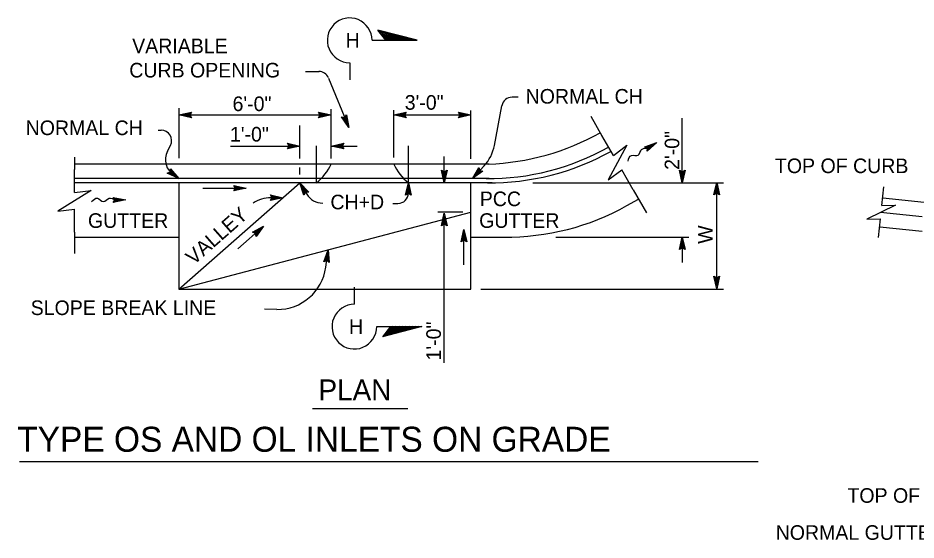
# Model space of a CAD drawing. Extents: x -894 to 866, y -476 to 714.
# Drawn here: x -373.6 to 56.9, y -84.7 to 165.6 of the extents above; entities that cross this region are included whole.
import ezdxf

# ---------------------------------------------------------------- set-up
doc = ezdxf.new("R2010")
doc.units = 0
for name, color, linetype in [('22 Misc Cnst Det', 7, 'Continuous'), ('56 Stage 3 Anno', 7, 'Continuous'), ('57 Undefined', 7, 'Continuous'), ('60 Nongeo Data', 7, 'Continuous')]:
    doc.layers.add(name, color=color, linetype=linetype)

msp = doc.modelspace()

# ---------------------------------------------------------------- linework, layer by layer
at = {"layer": '22 Misc Cnst Det'}
for p, q in [((-182.2035, 154.851), (-201.1511, 159.6828)), ((-197.2376, 154.851), (-201.1511, 159.6828)), ((-183.7619, 154.851), (-200.7453, 159.1818)), ((-185.3182, 154.851), (-200.3403, 158.6816)), ((-186.8767, 154.851), (-199.9346, 158.1806)), ((-188.4341, 154.851), (-199.5292, 157.68)), ((-189.9926, 154.851), (-199.1231, 157.179)), ((-191.5518, 154.851), (-198.7181, 156.6784)), ((-193.1103, 154.851), (-198.3119, 156.1774)), ((-194.6685, 154.851), (-197.9066, 155.6767)), ((-196.2269, 154.851), (-197.5008, 155.1757)), ((-203.9085, 154.851), (-182.2035, 154.851)), ((-214.6237, 144.1354), (-214.6237, 135.9844)), ((-212.3736, 28.3379), (-212.3736, 36.4889)), ((-201.6584, 17.6223), (-179.9534, 17.6223)), ((-179.9534, 17.6223), (-198.901, 12.7904)), ((-194.9875, 17.6223), (-198.901, 12.7904)), ((-181.5096, 17.6223), (-198.4956, 13.291)), ((-183.0681, 17.6223), (-198.0903, 13.7916)), ((-184.6266, 17.6223), (-197.6845, 14.2926)), ((-186.184, 17.6223), (-197.2791, 14.7933)), ((-187.7425, 17.6223), (-196.873, 15.2943)), ((-189.3018, 17.6223), (-196.468, 15.7949)), ((-190.8603, 17.6223), (-196.0619, 16.2959)), ((-192.4184, 17.6223), (-195.6565, 16.7965)), ((-193.9769, 17.6223), (-195.2508, 17.2975))]:
    msp.add_line(p, q, dxfattribs=at)
for centre, start, end in [((-214.6233, 154.8507), 0.000036, 270.000533), ((-212.3737, 17.6222), 89.999467, 359.999964)]:
    msp.add_arc(centre, 10.7155, start, end, dxfattribs=at)
at = {"layer": '56 Stage 3 Anno'}
for p, q in [((-235.7446, 139.9108), (-229.3052, 139.9108)), ((-224.7788, 136.7683), (-215.0631, 113.1199)), ((-133.9326, 127.6022), (-136.7455, 127.6022)), ((-296.4877, 122.4049), (-296.4877, 98.2979)), ((-223.4879, 98.2514), (-223.4879, 121.8978)), ((-193.4879, 98.6487), (-193.4879, 121.3904)), ((-156.488, 98.053), (-156.488, 121.1368)), ((-145.2416, 104.5093), (-141.6593, 123.5278)), ((-296.4877, 119.1081), (-290.4878, 120.4384)), ((-290.4878, 117.7683), (-296.4877, 119.1081)), ((-296.4877, 119.1081), (-296.4877, 119.1081)), ((-296.4877, 119.1081), (-290.2775, 119.1081)), ((-296.4877, 119.1081), (-223.4879, 119.1081)), ((-290.7043, 118.1242), (-295.1078, 119.1077)), ((-295.0968, 119.1116), (-290.7224, 120.0789)), ((-293.7251, 119.1061), (-290.9, 119.7325)), ((-290.9381, 118.4837), (-293.7251, 119.1061)), ((-292.3437, 119.1049), (-291.1346, 119.373)), ((-291.1141, 118.8305), (-292.3437, 119.1049)), ((-290.4878, 120.4384), (-291.2877, 119.1081)), ((-291.2877, 119.1081), (-290.4878, 117.7683)), ((-290.4878, 120.4384), (-290.4878, 120.4384)), ((-290.4878, 117.7683), (-290.4878, 117.7683)), ((-228.6879, 119.1081), (-229.4879, 120.4482)), ((-229.4879, 120.4482), (-229.4879, 120.4482)), ((-229.4879, 120.4482), (-223.4879, 119.1081)), ((-223.4879, 119.1081), (-229.4879, 117.7782)), ((-229.4879, 117.7782), (-228.6879, 119.1081)), ((-229.4879, 117.7782), (-229.4879, 117.7782)), ((-229.2713, 120.0923), (-224.8678, 119.1089)), ((-224.8788, 119.1049), (-229.2532, 118.1376)), ((-226.2509, 119.1104), (-229.0757, 118.4841)), ((-229.0375, 119.7329), (-226.2509, 119.1104)), ((-228.8615, 119.386), (-227.632, 119.1116)), ((-227.632, 119.1116), (-228.841, 118.8435)), ((-223.4879, 119.1081), (-223.4879, 119.1081)), ((-215.0631, 113.1199), (-218.5733, 118.1644)), ((-218.5733, 118.1644), (-218.5733, 118.1644)), ((-218.5733, 118.1644), (-217.0391, 117.9301)), ((-215.595, 114.4053), (-218.1517, 118.0837)), ((-216.1107, 115.6762), (-217.7639, 118.0514)), ((-216.6347, 116.9545), (-217.3418, 117.9707)), ((-217.0391, 117.9301), (-216.1036, 119.1789)), ((-216.8481, 118.1959), (-216.6347, 116.9545)), ((-216.5942, 118.4908), (-216.1107, 115.6762)), ((-216.3505, 118.8435), (-215.5867, 114.3967)), ((-216.1036, 119.1789), (-216.1036, 119.1789)), ((-216.1036, 119.1789), (-215.0631, 113.1199)), ((-193.4879, 119.1081), (-187.488, 120.4384)), ((-187.488, 117.7683), (-193.4879, 119.1081)), ((-193.4879, 119.1081), (-193.4879, 119.1081)), ((-193.4879, 119.1081), (-189.3541, 119.1081)), ((-193.4879, 119.1081), (-188.7151, 119.1081)), ((-193.4879, 119.1081), (-156.488, 119.1081)), ((-187.7045, 118.1242), (-192.108, 119.1077)), ((-192.097, 119.1116), (-187.7226, 120.0789)), ((-190.7254, 119.1061), (-187.9002, 119.7325)), ((-187.9383, 118.4837), (-190.7254, 119.1061)), ((-189.3439, 119.1049), (-188.1348, 119.373)), ((-188.1143, 118.8305), (-189.3439, 119.1049)), ((-187.488, 120.4384), (-188.288, 119.1081)), ((-188.288, 119.1081), (-187.488, 117.7683)), ((-187.488, 120.4384), (-187.488, 120.4384)), ((-187.488, 117.7683), (-187.488, 117.7683)), ((-161.688, 119.1081), (-162.488, 120.4482)), ((-162.488, 120.4482), (-162.488, 120.4482)), ((-162.488, 120.4482), (-156.488, 119.1081)), ((-156.488, 119.1081), (-162.488, 117.7782)), ((-162.488, 117.7782), (-161.688, 119.1081)), ((-162.488, 117.7782), (-162.488, 117.7782)), ((-162.2715, 120.0923), (-157.8679, 119.1089)), ((-157.879, 119.1049), (-162.2534, 118.1376)), ((-159.251, 119.1104), (-162.0758, 118.4841)), ((-162.0376, 119.7329), (-159.251, 119.1104)), ((-161.8616, 119.386), (-160.6321, 119.1116)), ((-160.6321, 119.1116), (-161.8412, 118.8435)), ((-158.8841, 119.1081), (-156.488, 119.1081)), ((-156.488, 119.1081), (-156.488, 119.1081)), ((-55.1978, 86.5554), (-55.1978, 117.5072)), ((-238.4879, 98.2054), (-238.4879, 114.0364)), ((-215.0631, 113.1199), (-215.0631, 113.1199)), ((-306.3472, 111.7707), (-304.9712, 111.7707)), ((-301.9358, 101.6939), (-300.5094, 104.514)), ((-271.7772, 104.1479), (-238.4879, 104.1479)), ((-243.6878, 104.1479), (-244.4878, 105.4876)), ((-244.4878, 105.4876), (-244.4878, 105.4876)), ((-244.4878, 105.4876), (-238.4879, 104.1479)), ((-238.4879, 104.1479), (-244.4878, 102.8179)), ((-244.4878, 102.8179), (-243.6878, 104.1479)), ((-244.2713, 105.1321), (-239.8678, 104.1487)), ((-239.8788, 104.1443), (-244.2532, 103.177)), ((-241.2508, 104.1498), (-244.0756, 103.5239)), ((-244.0374, 104.7723), (-241.2508, 104.1498)), ((-243.8615, 104.4258), (-242.6319, 104.151)), ((-242.6319, 104.151), (-243.841, 103.8833)), ((-238.4879, 104.1479), (-238.4879, 104.1479)), ((-223.4879, 104.1479), (-217.4879, 105.4782)), ((-223.4879, 104.1479), (-211.0714, 104.1479)), ((-217.4879, 102.8081), (-223.4879, 104.1479)), ((-223.4879, 104.1479), (-223.4879, 104.1479)), ((-217.7044, 103.1636), (-222.108, 104.1475)), ((-222.0969, 104.1514), (-217.7225, 105.1187)), ((-220.7253, 104.1459), (-217.9001, 104.7719)), ((-217.9383, 103.5235), (-220.7253, 104.1459)), ((-219.3438, 104.1447), (-218.1347, 104.4124)), ((-218.1143, 103.8699), (-219.3438, 104.1447)), ((-217.4879, 105.4782), (-218.2879, 104.1479)), ((-218.2879, 104.1479), (-217.4879, 102.8081)), ((-217.4879, 105.4778), (-217.4879, 105.4778)), ((-244.4878, 102.8179), (-244.4878, 102.8179)), ((-217.4879, 102.8081), (-217.4879, 102.8081)), ((-169.2864, 86.5554), (-169.2864, 99.1558)), ((-296.5011, 88.5896), (-302.0877, 91.1514)), ((-302.0873, 91.1514), (-300.6468, 91.7286)), ((-302.0873, 91.1514), (-302.0873, 91.1514)), ((-297.6121, 89.4266), (-301.6834, 91.2959)), ((-298.7023, 90.2593), (-301.3326, 91.4652)), ((-299.8031, 91.094), (-300.9287, 91.6101)), ((-300.6468, 91.7286), (-300.4755, 93.2798)), ((-300.6177, 92.055), (-299.8031, 91.094)), ((-300.5488, 92.4377), (-298.7023, 90.2593)), ((-300.5177, 92.8656), (-297.6007, 89.4231)), ((-300.4755, 93.2798), (-300.4755, 93.2798)), ((-300.4755, 93.2798), (-296.5011, 88.5896)), ((-238.4879, 90.5227), (-238.4879, 93.9475)), ((-169.2864, 86.5554), (-170.6167, 92.5554)), ((-170.6167, 92.5554), (-169.2864, 91.7554)), ((-170.6163, 92.5554), (-170.6163, 92.5554)), ((-169.29, 87.9463), (-170.2573, 92.3207)), ((-169.2844, 89.3184), (-169.9104, 92.1432)), ((-169.2833, 90.6995), (-169.5514, 91.9085)), ((-169.2864, 91.7554), (-167.9467, 92.5554)), ((-167.9467, 92.5554), (-169.2864, 86.5554)), ((-168.3026, 92.3388), (-169.286, 87.9353)), ((-168.662, 92.105), (-169.2844, 89.3184)), ((-169.0089, 91.929), (-169.2833, 90.6995)), ((-167.9467, 92.5554), (-167.9467, 92.5554)), ((-155.8077, 88.5625), (-150.1904, 94.6562)), ((-155.8077, 88.5625), (-152.7191, 93.8755)), ((-150.7557, 92.066), (-155.8077, 88.5625)), ((-151.164, 92.1479), (-154.8719, 89.5766)), ((-154.8675, 89.5873), (-152.614, 93.4593)), ((-153.9337, 90.5924), (-152.4794, 93.094)), ((-151.5872, 92.2196), (-153.9337, 90.5924)), ((-152.9963, 91.6074), (-152.3742, 92.6778)), ((-151.9616, 92.3251), (-152.9963, 91.6074)), ((-152.7191, 93.8755), (-152.7191, 93.8755)), ((-152.7191, 93.8755), (-152.2833, 92.3857)), ((-152.2833, 92.3857), (-150.7557, 92.066)), ((-150.7557, 92.066), (-150.7557, 92.066)), ((-55.1978, 86.5554), (-56.5277, 92.5554)), ((-56.5277, 92.5554), (-56.5277, 92.5554)), ((-56.5277, 92.5554), (-55.1978, 91.7554)), ((-55.2017, 87.9464), (-56.1686, 92.3208)), ((-55.1962, 89.3184), (-55.8222, 92.1432)), ((-55.1946, 90.6995), (-55.4624, 91.9086)), ((-55.1978, 91.7554), (-53.8584, 92.5554)), ((-53.8584, 92.5554), (-55.1978, 86.5554)), ((-54.2135, 92.3389), (-55.197, 87.9354)), ((-54.5734, 92.105), (-55.1962, 89.3184)), ((-54.9198, 91.9291), (-55.1946, 90.6995)), ((-53.8584, 92.5554), (-53.8584, 92.5554)), ((-296.4121, 88.5207), (-298.824, 90.0951)), ((-296.5011, 88.5896), (-296.5011, 88.5896)), ((-236.5166, 80.6806), (-238.5319, 86.4885)), ((-238.5319, 86.4885), (-238.5319, 86.4885)), ((-238.5319, 86.4885), (-234.2453, 82.0845)), ((-238.5319, 86.4885), (-235.2166, 81.1259)), ((-187.8277, 80.5688), (-186.488, 86.5688)), ((-186.488, 81.6467), (-186.488, 86.5688)), ((-186.488, 86.5688), (-186.488, 86.5688)), ((-186.488, 86.5688), (-185.158, 80.5688)), ((-169.2864, 86.5554), (-169.2864, 86.5554)), ((-155.8077, 88.5625), (-155.8077, 88.5625)), ((-126.8668, 86.5554), (-35.4725, 86.5554)), ((-55.1978, 86.5554), (-55.1978, 86.5554)), ((-40.0144, 80.7393), (-38.6747, 86.7392)), ((-38.6747, 86.7392), (-38.6747, 86.7392)), ((-38.6747, 86.7392), (-37.3448, 80.7393)), ((-38.6747, 37.5767), (-38.6747, 86.7392)), ((-284.9976, 83.9731), (-264.1807, 83.9731)), ((-269.3807, 83.9731), (-270.1807, 85.3129)), ((-270.1807, 85.3129), (-270.1807, 85.3129)), ((-270.1807, 85.3129), (-264.1807, 83.9731)), ((-264.1807, 83.9731), (-270.1807, 82.6432)), ((-270.1807, 82.6432), (-269.3807, 83.9731)), ((-270.1807, 82.6432), (-270.1807, 82.6432)), ((-269.9642, 84.9574), (-265.5606, 83.9739)), ((-265.5717, 83.9696), (-269.9457, 83.0022)), ((-266.9433, 83.9751), (-269.7685, 83.3491)), ((-269.7303, 84.5975), (-266.9433, 83.9751)), ((-269.5539, 84.2511), (-268.3248, 83.9763)), ((-268.3248, 83.9763), (-269.5335, 83.7085)), ((-264.1807, 83.9731), (-264.1807, 83.9731)), ((-236.3276, 81.0519), (-237.8068, 85.3144)), ((-237.7977, 85.3074), (-234.6745, 82.0952)), ((-236.1449, 81.4397), (-237.0812, 84.1377)), ((-237.0812, 84.1377), (-235.0627, 82.0637)), ((-235.7977, 82.0656), (-236.5166, 80.6806)), ((-235.9426, 81.7719), (-236.3556, 82.9621)), ((-236.3556, 82.9621), (-235.4918, 82.0747)), ((-234.2457, 82.0845), (-235.7977, 82.0656)), ((-234.2457, 82.0845), (-234.2457, 82.0845)), ((-187.4722, 80.7853), (-186.4887, 85.1889)), ((-187.1124, 81.0192), (-186.4899, 83.8058)), ((-186.7659, 81.1952), (-186.4911, 82.4247)), ((-186.4911, 82.4247), (-186.2234, 81.2156)), ((-186.4899, 83.8058), (-185.8639, 80.981)), ((-186.4844, 85.1778), (-185.5171, 80.8034)), ((-39.6589, 80.9558), (-38.6755, 85.3593)), ((-39.2991, 81.1897), (-38.6766, 83.9763)), ((-38.9526, 81.3656), (-38.6778, 82.5952)), ((-38.6778, 82.5952), (-38.4101, 81.3861)), ((-38.6766, 83.9763), (-38.0507, 81.1515)), ((-38.6711, 85.3483), (-37.7038, 80.9739)), ((-251.8189, 79.4058), (-252.6189, 80.7456)), ((-252.6189, 80.7456), (-252.6189, 80.7456)), ((-252.6189, 80.7456), (-246.6189, 79.4058)), ((-246.6189, 79.4058), (-252.6189, 78.0755)), ((-252.6189, 78.0755), (-251.8189, 79.4058)), ((-252.6189, 78.0755), (-252.6189, 78.0755)), ((-252.4335, 79.4058), (-246.6189, 79.4058)), ((-252.4024, 80.3897), (-247.9989, 79.4062)), ((-248.0099, 79.4023), (-252.3843, 78.4349)), ((-249.3819, 79.4078), (-252.2067, 78.7814)), ((-252.1685, 80.0302), (-249.3819, 79.4078)), ((-251.9926, 79.6834), (-250.763, 79.4089)), ((-250.763, 79.4089), (-251.9721, 79.1408)), ((-246.6189, 79.4058), (-246.6189, 79.4058)), ((-236.5166, 80.6806), (-236.5166, 80.6806)), ((-186.488, 81.3688), (-187.8277, 80.5688)), ((-187.8277, 80.5688), (-187.8277, 80.5688)), ((-185.158, 80.5688), (-186.488, 81.3688)), ((-185.158, 80.5688), (-185.158, 80.5688)), ((-38.6747, 81.5393), (-40.0144, 80.7393)), ((-40.0144, 80.7393), (-40.0144, 80.7393)), ((-37.3448, 80.7393), (-38.6747, 81.5393)), ((-37.3448, 80.7393), (-37.3448, 80.7393)), ((-193.9462, 76.6468), (-191.4879, 76.6468)), ((-160.3632, 72.5554), (-172.3541, 72.5554)), ((-170.6266, 65.9791), (-169.2864, 71.979)), ((-170.2707, 66.1956), (-169.2872, 70.5991)), ((-169.9108, 66.4294), (-169.2888, 69.2161)), ((-169.2888, 69.2161), (-168.6624, 66.3913)), ((-169.2864, 71.979), (-169.2864, 71.979)), ((-169.2864, 71.979), (-167.9565, 65.9791)), ((-169.2864, 0.2336), (-169.2864, 69.4082)), ((-169.2829, 70.5881), (-168.3156, 66.2137)), ((-268.2362, 54.9318), (-255.8673, 65.8082)), ((-261.2579, 62.8523), (-255.8673, 65.8082)), ((-260.8603, 62.7283), (-256.904, 64.8976)), ((-256.9095, 64.8869), (-259.5555, 61.272)), ((-255.8673, 65.8082), (-259.4949, 60.8472)), ((-255.8673, 65.8082), (-255.8673, 65.8082)), ((-169.2864, 66.7791), (-170.6266, 65.9791)), ((-170.6266, 65.9791), (-170.6266, 65.9791)), ((-169.5644, 66.6054), (-169.2896, 67.835)), ((-169.2896, 67.835), (-169.0219, 66.6259)), ((-167.9565, 65.9791), (-169.2864, 66.7791)), ((-167.9565, 65.9791), (-167.9565, 65.9791)), ((-259.7721, 62.3743), (-261.2579, 62.8523)), ((-261.2579, 62.8523), (-261.2579, 62.8523)), ((-260.4473, 62.6125), (-257.9433, 63.9854)), ((-260.0862, 62.4684), (-258.9815, 63.0739)), ((-259.4949, 60.8472), (-259.7721, 62.3743)), ((-258.9815, 63.0739), (-259.7126, 62.0743)), ((-257.9433, 63.9854), (-259.6516, 61.6495)), ((-259.4949, 60.8472), (-259.4949, 60.8472)), ((-161.2097, 58.2342), (-159.8699, 64.2342)), ((-160.8538, 58.4507), (-159.8703, 62.8543)), ((-160.4943, 58.6846), (-159.8719, 61.4716)), ((-159.8719, 61.4716), (-159.2455, 58.6464)), ((-159.8699, 47.2881), (-159.8699, 64.2342)), ((-159.8699, 64.2342), (-159.8699, 64.2342)), ((-159.8699, 64.2342), (-158.5396, 58.2342)), ((-159.8664, 62.8432), (-158.899, 58.4692)), ((-115.8472, 60.5554), (-52.0158, 60.5554)), ((-56.5372, 54.5554), (-55.1978, 60.5554)), ((-55.1978, 60.5554), (-55.1978, 48.3676)), ((-55.1978, 60.5554), (-55.1978, 60.5554)), ((-55.1978, 60.5554), (-53.8679, 54.5554)), ((-159.8699, 59.0342), (-161.2097, 58.2342)), ((-161.2097, 58.2342), (-161.2097, 58.2342)), ((-160.1475, 58.861), (-159.8731, 60.0901)), ((-159.8731, 60.0901), (-159.6049, 58.8814)), ((-158.5396, 58.2342), (-159.8699, 59.0342)), ((-158.5396, 58.2342), (-158.5396, 58.2342)), ((-56.1821, 54.7719), (-55.1986, 59.1754)), ((-55.8222, 55.0058), (-55.1994, 57.7924)), ((-55.4758, 55.1817), (-55.201, 56.4113)), ((-55.201, 56.4113), (-54.9332, 55.2022)), ((-55.1994, 57.7924), (-54.5734, 54.9676)), ((-55.1939, 59.1644), (-54.227, 54.79)), ((-227.0505, 48.7133), (-224.9036, 54.4744)), ((-226.6682, 48.8791), (-225.0926, 53.1074)), ((-226.28, 49.0618), (-225.2832, 51.7377)), ((-226.0654, 46.0448), (-224.9036, 54.4744)), ((-225.2832, 51.7377), (-225.0485, 48.8535)), ((-225.0902, 53.0956), (-224.7292, 48.6303)), ((-224.9036, 54.4744), (-224.9036, 54.4744)), ((-224.9036, 54.4744), (-224.4052, 48.3488)), ((-55.1978, 55.3554), (-56.5372, 54.5554)), ((-56.5372, 54.5554), (-56.5372, 54.5554)), ((-53.8679, 54.5554), (-55.1978, 55.3554)), ((-53.8679, 54.5554), (-53.8679, 54.5554)), ((-225.6139, 49.3228), (-227.0505, 48.7133)), ((-227.0505, 48.7133), (-227.0505, 48.7133)), ((-225.9127, 49.1889), (-225.4725, 50.3692)), ((-224.4052, 48.3488), (-225.6139, 49.3228)), ((-225.4725, 50.3692), (-225.3725, 49.1354)), ((-224.4056, 48.3488), (-224.4056, 48.3488)), ((-38.6747, 35.7394), (-40.0046, 41.7393)), ((-40.0046, 41.7393), (-40.0046, 41.7393)), ((-40.0046, 41.7393), (-38.6747, 40.9393)), ((-38.6782, 37.1303), (-39.6455, 41.5047)), ((-38.6727, 38.5019), (-39.2987, 41.3271)), ((-38.6715, 39.8834), (-38.9392, 41.0925)), ((-38.6747, 40.9393), (-37.3349, 41.7393)), ((-37.3349, 41.7393), (-38.6747, 35.7394)), ((-37.6904, 41.5228), (-38.6739, 37.1193)), ((-38.0503, 41.2889), (-38.6727, 38.5019)), ((-38.3967, 41.113), (-38.6715, 39.8834)), ((-37.3349, 41.7393), (-37.3349, 41.7393)), ((-151.7538, 35.5555), (-35.4725, 35.5555)), ((-38.6747, 35.7394), (-38.6747, 35.7394)), ((-249.5457, 25.8996), (-255.5075, 25.9929))]:
    msp.add_line(p, q, dxfattribs=at)
for centre, radius, start, end in [((-229.4212, 134.9108), 5, 22.335367, 90), ((-136.7457, 122.6021), 5, 90, 169.332461), ((-304.9711, 106.7709), 5, 333.170647, 90), ((-164.896, 108.2115), 20, 317.330697, 349.332644), ((-293.9047, 97.6318), 9, 153.17065, 236.866842), ((-252.4336, 64.4057), 15, 90, 124.005486), ((-227.5615, 85.8588), 9, 211.725814, 270), ((-191.488, 81.6469), 5, 270, 0), ((-249.1808, 49.2308), 23.3339, 269.103892, 352.15235)]:
    msp.add_arc(centre, radius, start, end, dxfattribs=at)
at = {"layer": '57 Undefined'}
for p, q in [((-232.3761, -21.5975), (-186.7169, -21.5975)), ((-18.8052, -47.2474), (-372.9155, -47.2474))]:
    msp.add_line(p, q, dxfattribs=at)
at = {"layer": '60 Nongeo Data'}
for p, q in [((-99.046, 118.4498), (-93.6724, 109.1424)), ((-88.2263, 99.7093), (-93.7263, 109.2357)), ((-230.4879, 86.5688), (-230.4879, 104.2526)), ((-186.488, 86.5688), (-186.488, 104.2526)), ((-73.1634, 103.8632), (-67.3673, 105.8243)), ((-71.8705, 103.2243), (-73.1634, 103.8632)), ((-72.7831, 103.6754), (-68.6917, 105.0593)), ((-72.4028, 103.4872), (-70.0165, 104.2947)), ((-72.0224, 103.2995), (-71.3409, 103.5298)), ((-67.3673, 105.8243), (-71.9634, 101.7849)), ((-68.6917, 105.0593), (-71.9256, 102.2176)), ((-70.0165, 104.2943), (-71.9028, 102.6369)), ((-71.3409, 103.5298), (-71.865, 103.0691)), ((-67.3673, 105.8243), (-67.3673, 105.8243)), ((-71.9634, 101.7849), (-71.8705, 103.2243)), ((-71.9634, 101.7849), (-71.9634, 101.7849)), ((-71.8705, 103.2243), (-71.8705, 103.2243)), ((-346.4876, 98.9191), (-346.4876, 92.905)), ((-147.7644, 95.5554), (-346.4876, 95.5554)), ((-346.4872, 81.9066), (-346.4872, 92.9066)), ((-78.7264, 83.255), (-84.2264, 92.781)), ((-147.6959, 88.5554), (-346.4876, 88.5554)), ((-146.3046, 86.5554), (-346.4876, 86.5554)), ((-296.4877, 35.5555), (-238.4879, 86.5554)), ((-296.4877, 86.5554), (-296.4877, 35.5555)), ((-156.488, 35.5555), (-156.488, 86.5554)), ((-78.7264, 83.255), (-72.3043, 72.1326)), ((40.5412, 75.7204), (41.4723, 84.5814)), ((-327.9231, 79.5444), (-321.9231, 78.3444)), ((-327.1231, 78.3444), (-327.9231, 79.5444)), ((-321.9231, 78.3444), (-327.9231, 77.1444)), ((-327.9231, 77.1444), (-327.1231, 78.3444)), ((-327.6877, 79.1912), (-323.4526, 78.344)), ((-323.4526, 78.344), (-327.6743, 77.4999)), ((-327.4526, 78.8381), (-324.9822, 78.3444)), ((-324.9822, 78.344), (-327.4444, 77.8519)), ((-327.2172, 78.4853), (-326.5117, 78.344)), ((-326.5117, 78.344), (-327.1956, 78.2074)), ((-327.1231, 78.3444), (-327.1231, 78.3444)), ((-321.9231, 78.3444), (-321.9231, 78.3444)), ((-81.7, 75.6314), (-76.1185, 78.7385)), ((295.9317, 53.0142), (40.9074, 79.207)), ((-346.4872, 62.9066), (-346.4872, 73.9066)), ((-327.9231, 77.1444), (-327.9231, 77.1444)), ((-296.4877, 35.5555), (-156.488, 72.5554)), ((38.9326, 60.4146), (39.8637, 69.276)), ((59.814, 70.2283), (39.7696, 72.287)), ((59.814, 63.1779), (39.4428, 65.2701)), ((-346.4876, 62.9054), (-346.4876, 52.72)), ((-346.4876, 60.5554), (-296.4877, 60.5554)), ((-156.4636, 60.5554), (-140.8014, 60.5554)), ((-296.4877, 35.5555), (-156.488, 35.5555))]:
    msp.add_line(p, q, dxfattribs=at)
for points in [[(-88.2263, 99.7093), (-81.798, 104.5754), (-90.6547, 87.9152), (-84.2264, 92.781)], [(-346.4872, 81.9066), (-338.4873, 82.9066), (-354.4872, 72.9066), (-346.4872, 73.9066)], [(40.5412, 75.7204), (47.0704, 75.8488), (33.3346, 69.1476), (39.8637, 69.276)]]:
    msp.add_lwpolyline(points, dxfattribs=at)
for centre, radius, start, end in [((-152.1886, 213.4176), 117.9406, 272.006469, 299.290208), ((-148.2971, 206.5127), 117.9406, 269.527281, 299.290208), ((-147.1991, 204.4933), 117.9406, 269.304197, 299.290208), ((-246.7893, 106.486), 25.7377, 309.298867, 334.869025), ((-170.6357, 106.1362), 25.1829, 204.844364, 230.987747), ((-139.4004, 178.4935), 117.9406, 269.304197, 299.290208)]:
    msp.add_arc(centre, radius, start, end, dxfattribs=at)
for points in [[(-81.1701, 96.9314), (-79.5453, 99.7172), (-76.3205, 99.7313), (-74.6953, 102.5172), (-71.8705, 103.2243)], [(-338.3231, 77.5444), (-335.5231, 79.1444), (-332.7231, 77.5444), (-329.9231, 79.1444), (-327.1231, 78.3444)]]:
    msp.add_spline(points, degree=3, dxfattribs=at)

# ---------------------------------------------------------------- texts
at = {"layer": '56 Stage 3 Anno'}
for p in [(-216.5539, 151.3858), (-214.9293, 14.1544)]:
    msp.add_text('H', height=7, dxfattribs=at).set_placement(p)
at = {"layer": '57 Undefined'}
for s, height, p in [('VARIABLE', 7, (-318.8739, 148.6608)), ('CURB OPENING', 7, (-320.2724, 137.0415)), ('NORMAL CH', 7, (-130.2784, 124.5115)), ('6\'-0"', 7, (-270.7634, 120.936)), ('3\'-0"', 7, (-188.2419, 121.5821)), ('NORMAL CH', 7, (-369.9443, 109.4235)), ('1\'-0"', 7, (-272.0132, 106.3331)), ('TOP OF CURB', 7, (-10.7666, 91.2026)), ('PCC', 7, (-152.2538, 75.3672)), ('CH+D', 7, (-223.8497, 73.8507)), ('GUTTER', 7, (-340.066, 64.9499)), ('GUTTER', 7, (-152.5601, 64.9499)), ('SLOPE BREAK LINE', 7, (-367.5246, 23.1665)), ('PLAN', 10, (-229.569, -17.6875)), ('TYPE OS AND OL INLETS ON GRADE', 12, (-373.9892, -42.3619)), ('TOP OF CURB', 7, (23.9788, -66.8117)), ('NORMAL GUTTER FL', 7, (-10.4206, -84.5608))]:
    msp.add_text(s, height=height, dxfattribs=at).set_placement(p)
for s, rotation, p in [('2\'-0"', 90, (-56.6173, 92.755)), ('VALLEY', 41.3255, (-289.4047, 46.8894)), ('W', 90, (-40.6298, 57.3141)), ('1\'-0"', 90, (-170.8945, 1.4101))]:
    msp.add_text(s, height=7, rotation=rotation, dxfattribs=at).set_placement(p)

doc.saveas('drawing.dxf')
